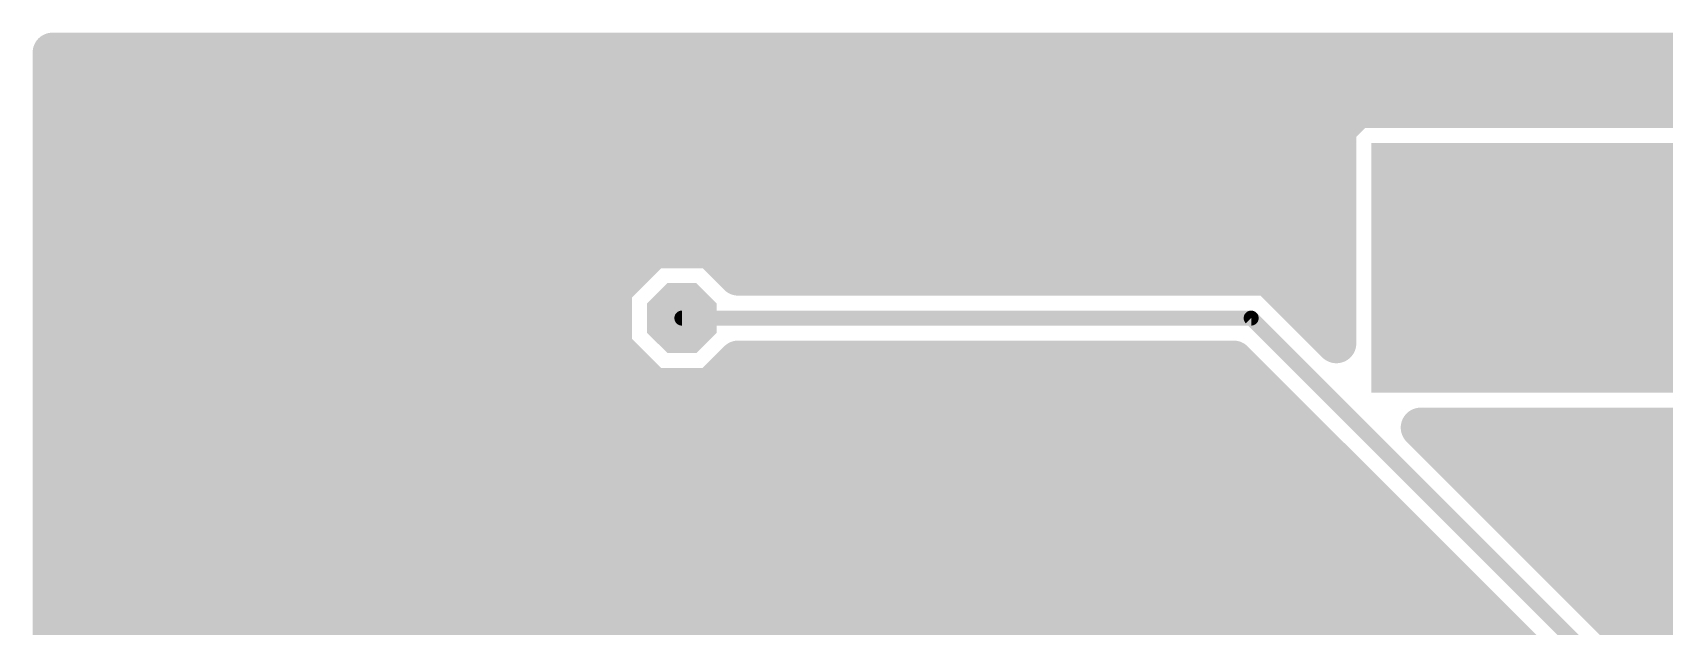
# Model space of a CAD drawing. Extents: x 0.3 to 47.5, y 0.3 to 27.7.
# Drawn here: x 0.25 to 16.85, y 21.7 to 27.75 of the extents above; entities that cross this region are included whole.
import ezdxf

# ---------------------------------------------------------------- set-up
doc = ezdxf.new("R2010")
doc.units = 0
doc.layers.add('16', color=174, linetype='CONTINUOUS')
doc.layers.add('18', color=94, linetype='CONTINUOUS')

# ---------------------------------------------------------------- blocks, each defined once
blk = doc.blocks.new('RECT')
blk.add_solid([(-0.5, -0.5), (0.5, -0.5), (-0.5, 0.5), (0.5, 0.5)])
blk = doc.blocks.new('OCTAGONV')
at = {"const_width": 0.5}
blk.add_lwpolyline([(-0.25, -0.1036), (-0.25, 0.1036), (-0.1036, 0.25), (0.1036, 0.25), (0.25, 0.1036), (0.25, -0.1036), (0.1036, -0.25), (-0.1036, -0.25), (-0.25, -0.1036), (-0.25, 0.1036)], dxfattribs=at)

msp = doc.modelspace()

# ---------------------------------------------------------------- linework, layer by layer
at = {"layer": '16'}
for points, const_width in [([(0.4571, 17.4571), (0.4571, 27.5428)], 0.4064), ([(0.4571, 27.5428), (29.8451, 27.5428)], 0.4064), ([(0.4571, 27.2288), (25.7136, 27.2288)], 0.4064), ([(13.7241, 26.978), (13.5159, 26.7698)], 0.4064), ([(19.0988, 26.978), (13.7241, 26.978)], 0.4064), ([(0.4571, 26.8224), (13.5685, 26.8224)], 0.4064), ([(13.5159, 26.7698), (13.5159, 24.5849)], 0.4064), ([(0.4571, 26.416), (13.5159, 26.416)], 0.4064), ([(0.4571, 26.0096), (13.5159, 26.0096)], 0.4064), ([(0.4571, 25.6032), (13.5159, 25.6032)], 0.4064), ([(6.5634, 25.5523), (6.1468, 25.1357)], 0.4064), ([(7.1525, 25.5523), (6.5634, 25.5523)], 0.4064), ([(7.4319, 25.2729), (7.1525, 25.5523)], 0.4064), ([(0.4571, 25.1968), (6.2079, 25.1968)], 0.4064), ([(12.4703, 25.2729), (7.4319, 25.2729)], 0.4064), ([(12.828, 25.2729), (12.4703, 25.2729)], 0.4064), ([(13.5159, 24.5849), (12.828, 25.2729)], 0.4064), ([(12.9041, 25.1968), (13.5159, 25.1968)], 0.4064), ([(6.1468, 25.1357), (6.1468, 24.5466)], 0.4064), ([(0.4571, 24.7904), (6.1468, 24.7904)], 0.4064), ([(12.6492, 24.8412), (6.858, 24.8412)], 0.1524), ([(17.6784, 19.812), (12.6492, 24.8412)], 0.1524), ([(13.3105, 24.7904), (13.5159, 24.7904)], 0.4064), ([(6.1468, 24.5466), (6.5634, 24.13)], 0.4064), ([(0.4571, 24.384), (6.3094, 24.384)], 0.4064), ([(7.1525, 24.13), (7.4319, 24.4094)], 0.4064), ([(7.4065, 24.384), (12.4957, 24.384)], 0.4064), ([(7.4319, 24.4094), (12.4703, 24.4094)], 0.4064), ([(12.4703, 24.4094), (17.1196, 19.7602)], 0.4064), ([(6.5634, 24.13), (7.1525, 24.13)], 0.4064), ([(0.4571, 23.9776), (12.9021, 23.9776)], 0.4064), ([(17.5777, 20.5231), (14.3739, 23.7269)], 0.4064), ([(14.3739, 23.7269), (19.0988, 23.7269)], 0.4064), ([(0.4571, 23.5712), (13.3085, 23.5712)], 0.4064), ([(14.5296, 23.5712), (29.8613, 23.5712)], 0.4064), ([(0.4571, 23.1648), (13.7149, 23.1648)], 0.4064), ([(14.936, 23.1648), (29.6562, 23.1648)], 0.4064), ([(0.4571, 22.7584), (14.1213, 22.7584)], 0.4064), ([(15.3424, 22.7584), (29.6562, 22.7584)], 0.4064), ([(0.4571, 22.352), (14.5277, 22.352)], 0.4064), ([(15.7488, 22.352), (30.7909, 22.352)], 0.4064), ([(0.4571, 21.9456), (14.9341, 21.9456)], 0.4064), ([(16.1552, 21.9456), (29.6562, 21.9456)], 0.4064), ([(0.4571, 21.5392), (15.3405, 21.5392)], 0.4064), ([(16.5616, 21.5392), (29.7044, 21.5392)], 0.4064)]:
    msp.add_lwpolyline(points, dxfattribs=dict(at, const_width=const_width))
for points, const_width in [([(0.5587, 27.5428, 1), (0.3555, 27.5428)], 0.2032), ([(0.4571, 27.6444, 1), (0.4571, 27.4412)], 0.2032), ([(0.4571, 27.3304, 1), (0.4571, 27.1272)], 0.2032), ([(13.7241, 27.0796, 1), (13.7241, 26.8764)], 0.2032), ([(13.7959, 26.9062, 1), (13.6523, 27.0498)], 0.2032), ([(0.4571, 26.924, 1), (0.4571, 26.7208)], 0.2032), ([(13.6175, 26.7698, 1), (13.4143, 26.7698)], 0.2032), ([(13.4441, 26.8416, 1), (13.5877, 26.698)], 0.2032), ([(13.5685, 26.7208, 1), (13.5685, 26.924)], 0.2032), ([(0.4571, 26.5176, 1), (0.4571, 26.3144)], 0.2032), ([(13.5159, 26.3144, 1), (13.5159, 26.5176)], 0.2032), ([(0.4571, 26.1112, 1), (0.4571, 25.908)], 0.2032), ([(13.5159, 25.908, 1), (13.5159, 26.1112)], 0.2032), ([(0.4571, 25.7048, 1), (0.4571, 25.5016)], 0.2032), ([(6.5634, 25.6539, 1), (6.5634, 25.4507)], 0.2032), ([(6.6352, 25.4805, 1), (6.4916, 25.6241)], 0.2032), ([(7.2243, 25.6241, 1), (7.0807, 25.4805)], 0.2032), ([(7.1525, 25.4507, 1), (7.1525, 25.6539)], 0.2032), ([(13.5159, 25.5016, 1), (13.5159, 25.7048)], 0.2032), ([(0.4571, 25.2984, 1), (0.4571, 25.0952)], 0.2032), ([(6.2079, 25.0952, 1), (6.2079, 25.2984)], 0.2032), ([(7.4319, 25.3745, 1), (7.4319, 25.1713)], 0.2032), ([(7.3601, 25.2011, 1), (7.5037, 25.3447)], 0.2032), ([(12.4703, 25.3745, 1), (12.4703, 25.1713)], 0.2032), ([(12.4703, 25.1713, 1), (12.4703, 25.3745)], 0.2032), ([(12.8998, 25.3447, 1), (12.7562, 25.2011)], 0.2032), ([(12.9041, 25.2984, 1), (12.9041, 25.0952)], 0.2032), ([(12.828, 25.1713, 1), (12.828, 25.3745)], 0.2032), ([(13.5159, 25.0952, 1), (13.5159, 25.2984)], 0.2032), ([(6.2484, 25.1357, 1), (6.0452, 25.1357)], 0.2032), ([(6.075, 25.2075, 1), (6.2186, 25.0639)], 0.2032), ([(0.4571, 24.892, 1), (0.4571, 24.6888)], 0.2032), ([(6.1468, 24.6888, 1), (6.1468, 24.892)], 0.2032), ([(6.858, 24.8793, 1), (6.858, 24.8031)], 0.0762), ([(12.6761, 24.8681, 1), (12.6223, 24.8143)], 0.0762), ([(12.6492, 24.8031, 1), (12.6492, 24.8793)], 0.0762), ([(13.3105, 24.892, 1), (13.3105, 24.6888)], 0.2032), ([(13.5159, 24.6888, 1), (13.5159, 24.892)], 0.2032), ([(6.2186, 24.6184, 1), (6.075, 24.4748)], 0.2032), ([(13.4441, 24.5131, 1), (13.5877, 24.6567)], 0.2032), ([(0.4571, 24.4856, 1), (0.4571, 24.2824)], 0.2032), ([(6.0452, 24.5466, 1), (6.2484, 24.5466)], 0.2032), ([(6.3094, 24.2824, 1), (6.3094, 24.4856)], 0.2032), ([(7.4065, 24.4856, 1), (7.4065, 24.2824)], 0.2032), ([(7.4319, 24.511, 1), (7.4319, 24.3078)], 0.2032), ([(7.5037, 24.3376, 1), (7.3601, 24.4812)], 0.2032), ([(12.5421, 24.4812, 1), (12.3985, 24.3376)], 0.2032), ([(12.4703, 24.3078, 1), (12.4703, 24.511)], 0.2032), ([(12.4957, 24.2824, 1), (12.4957, 24.4856)], 0.2032), ([(13.4143, 24.5849, 1), (13.6175, 24.5849)], 0.2032), ([(6.5634, 24.2316, 1), (6.5634, 24.0284)], 0.2032), ([(6.4916, 24.0582, 1), (6.6352, 24.2018)], 0.2032), ([(7.0807, 24.2018, 1), (7.2243, 24.0582)], 0.2032), ([(7.1525, 24.0284, 1), (7.1525, 24.2316)], 0.2032), ([(0.4571, 24.0792, 1), (0.4571, 23.876)], 0.2032), ([(12.9021, 23.876, 1), (12.9021, 24.0792)], 0.2032), ([(14.3739, 23.8285, 1), (14.3739, 23.6253)], 0.2032), ([(14.4457, 23.7987, 1), (14.3021, 23.6551)], 0.2032), ([(0.4571, 23.6728, 1), (0.4571, 23.4696)], 0.2032), ([(13.3085, 23.4696, 1), (13.3085, 23.6728)], 0.2032), ([(14.5296, 23.6728, 1), (14.5296, 23.4696)], 0.2032), ([(0.4571, 23.2664, 1), (0.4571, 23.0632)], 0.2032), ([(13.7149, 23.0632, 1), (13.7149, 23.2664)], 0.2032), ([(14.936, 23.2664, 1), (14.936, 23.0632)], 0.2032), ([(0.4571, 22.86, 1), (0.4571, 22.6568)], 0.2032), ([(14.1213, 22.6568, 1), (14.1213, 22.86)], 0.2032), ([(15.3424, 22.86, 1), (15.3424, 22.6568)], 0.2032), ([(0.4571, 22.4536, 1), (0.4571, 22.2504)], 0.2032), ([(14.5277, 22.2504, 1), (14.5277, 22.4536)], 0.2032), ([(15.7488, 22.4536, 1), (15.7488, 22.2504)], 0.2032), ([(0.4571, 22.0472, 1), (0.4571, 21.844)], 0.2032), ([(14.9341, 21.844, 1), (14.9341, 22.0472)], 0.2032), ([(16.1552, 22.0472, 1), (16.1552, 21.844)], 0.2032), ([(0.4571, 21.6408, 1), (0.4571, 21.4376)], 0.2032), ([(15.3405, 21.4376, 1), (15.3405, 21.6408)], 0.2032), ([(16.5616, 21.6408, 1), (16.5616, 21.4376)], 0.2032)]:
    msp.add_lwpolyline(points, format="xyb", dxfattribs=dict(at, const_width=const_width))

# ---------------------------------------------------------------- block references
at = {"layer": '16', "xscale": 2.54, "yscale": 5.08, "rotation": 270}
msp.add_blockref('RECT', (16.4115, 25.3525), dxfattribs=at)
at = {"layer": '18', "xscale": 0.7112, "yscale": 0.7112}
msp.add_blockref('OCTAGONV', (6.858, 24.8412), dxfattribs=at)

doc.saveas('drawing.dxf')
